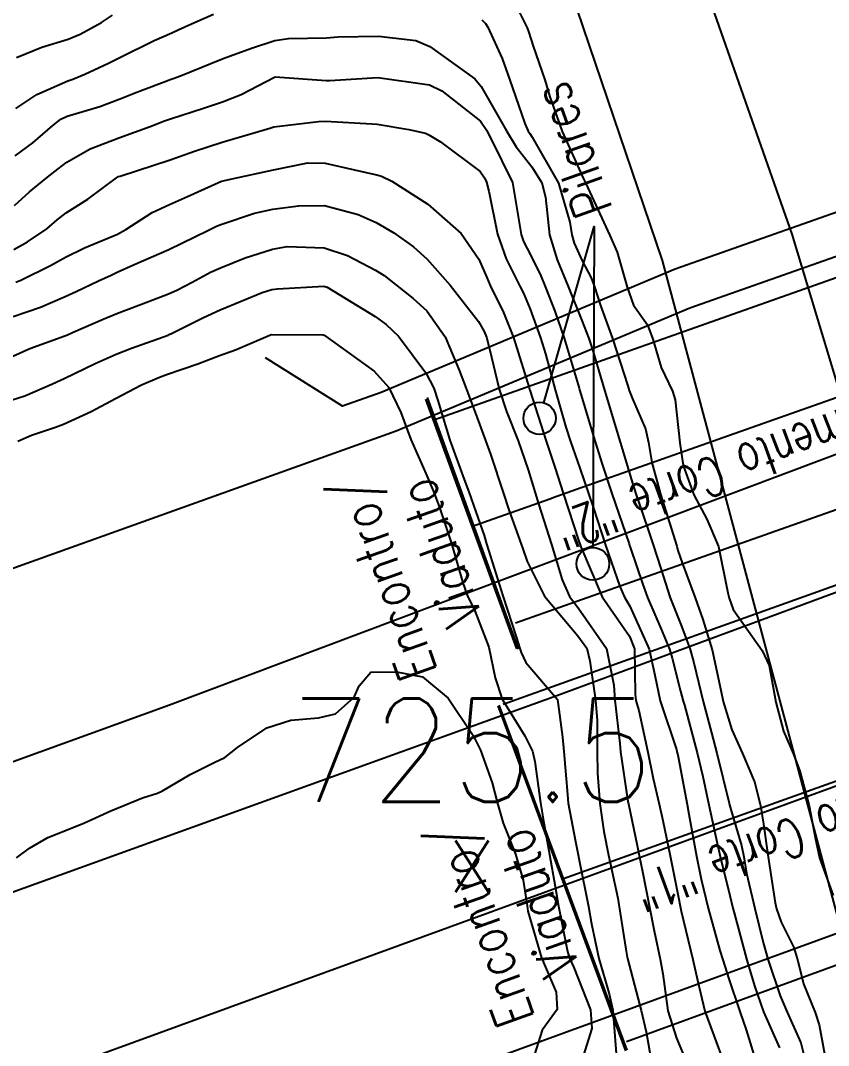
# Model space of a CAD drawing. Header units: metres. Extents: x 298520 to 308411, y 7433745 to 7450750.
# Drawn here: x 304983.97 to 305015.24, y 7437259.38 to 7437299.07 of the extents above; entities that cross this region are included whole.
import ezdxf
from ezdxf.enums import TextEntityAlignment as Align

# ---------------------------------------------------------------- set-up
doc = ezdxf.new("R2010")
doc.units = ezdxf.units.M
doc.header["$LTSCALE"] = 10
for name, pattern in [('CONTINUO', [0]), ('TRACEJADO', [8.7, 8, -0.7]), ('TRACO-PONTO', [9.4, 8, -0.7, 0, -0.7])]:
    doc.linetypes.add(name, pattern=pattern)
for name, color, linetype in [('ALINHAMENTO_SEÇÃO', 45, 'CONTINUO'), ('Curvas de Nivel 1m', 11, 'Continuous'), ('Curvas de Nivel 5m', 15, 'Continuous'), ('PILAR', 45, 'Continuous'), ('Pontes e viadutos', 190, 'Continuous'), ('Pontos Cotados', 45, 'Continuous'), ('TEXTO', 45, 'Continuous'), ('VIADUTO', 190, 'Continuous'), ('Vias Primárias', 230, 'Continuous')]:
    doc.layers.add(name, color=color, linetype=linetype)
doc.styles.add('ROMANS', font='romans', dxfattribs={"height": 0.2})
doc.styles.add('Style-STANDARD', font='STANDARD.shx')

# ---------------------------------------------------------------- blocks, each defined once
blk = doc.blocks.new('ELVTXT_113')
at = {"layer": 'Pontos Cotados', "linetype": 'Continuous', "style": 'Style-STANDARD'}
for s, height, p in [('725.5', 4, (0, 4)), ('x', 3, (0, 0))]:
    blk.add_text(s, height=height, dxfattribs=at).set_placement(p, align=Align.MIDDLE_CENTER)

msp = doc.modelspace()

# ---------------------------------------------------------------- linework, layer by layer
at = {"layer": 'ALINHAMENTO_SEÇÃO', "color": 1, "linetype": 'TRACO-PONTO', "flags": 128}
for points in [[(305001.439, 7437279.483), (305001.512, 7437279.508), (305001.604, 7437279.541), (305004.491, 7437280.562), (305004.545, 7437280.581), (305005.666, 7437280.978), (305005.744, 7437281.005), (305019.825, 7437285.986), (305022.853, 7437287.057), (305023.557, 7437287.306), (305023.568, 7437287.309), (305023.618, 7437287.327), (305023.621, 7437287.328), (305023.93, 7437287.438), (305024.277, 7437287.562), (305024.283, 7437287.564), (305024.318, 7437287.576), (305024.322, 7437287.578), (305026.811, 7437288.471), (305028.263, 7437288.992), (305028.838, 7437289.198), (305030.39, 7437289.755), (305032.338, 7437290.454), (305033.391, 7437290.831), (305034.133, 7437291.098), (305035.187, 7437291.476), (305038.64, 7437292.714), (305038.644, 7437292.716), (305038.703, 7437292.737), (305038.706, 7437292.738), (305039.349, 7437292.969), (305039.351, 7437292.97), (305039.386, 7437292.982), (305039.392, 7437292.984), (305042.094, 7437293.955), (305047.035, 7437295.729), (305048.939, 7437296.413), (305054.862, 7437298.54), (305057.288, 7437299.411), (305057.31, 7437299.419), (305057.402, 7437299.452), (305058.571, 7437299.871), (305058.627, 7437299.892), (305060.758, 7437300.657)], [(305004.924, 7437265.815), (305004.985, 7437265.837), (305023.196, 7437272.376), (305023.222, 7437272.385), (305023.258, 7437272.398), (305023.477, 7437272.477), (305024.401, 7437272.809), (305024.48, 7437272.837), (305024.534, 7437272.856), (305024.6, 7437272.88), (305027.582, 7437273.953), (305027.632, 7437273.971), (305028.529, 7437274.293), (305029.735, 7437274.727), (305030.696, 7437275.073), (305031.245, 7437275.27), (305032.767, 7437275.818), (305034.747, 7437276.53), (305036.91, 7437277.308), (305037.408, 7437277.487), (305037.992, 7437277.697), (305042.893, 7437279.462), (305043.088, 7437279.532), (305044.013, 7437279.866), (305044.237, 7437279.946), (305046.246, 7437280.67), (305049.383, 7437281.801), (305051.359, 7437282.514), (305052.806, 7437283.036), (305057.841, 7437284.852), (305062.403, 7437286.497), (305062.463, 7437286.519)]]:
    msp.add_lwpolyline(points, dxfattribs=at)
at = {"layer": 'Curvas de Nivel 1m', "flags": 128}
for points, elevation in [([(304983.782, 7437295.657), (304984.598, 7437296.205), (304985.799, 7437296.732), (304985.996, 7437296.802), (304986.457, 7437296.993), (304987.37, 7437297.421), (304987.809, 7437297.638), (304989.144, 7437298.288), (304989.819, 7437298.597), (304990.064, 7437298.705), (304990.585, 7437298.942), (304991.442, 7437299.319)], 716), ([(305001.826, 7437299.094), (305001.965, 7437298.948), (305002.052, 7437298.807), (305002.606, 7437297.593), (305002.894, 7437296.794), (305003.487, 7437295.075), (305003.621, 7437294.782), (305003.678, 7437294.688), (305003.771, 7437294.554), (305004.794, 7437292.77), (305005.23, 7437291.265), (305005.307, 7437290.764), (305005.4, 7437290.444), (305005.713, 7437289.766), (305006.058, 7437289.108), (305006.186, 7437288.755), (305006.416, 7437288.033), (305006.885, 7437286.748), (305007.478, 7437284.919), (305007.528, 7437284.741), (305007.65, 7437284.419), (305008.158, 7437283.252), (305008.27, 7437282.73), (305008.399, 7437281.95), (305008.738, 7437280.723), (305008.946, 7437280.069), (305009.369, 7437278.713), (305009.416, 7437278.548), (305009.577, 7437278.073), (305010.078, 7437276.705), (305010.375, 7437275.878), (305010.745, 7437274.698), (305011.071, 7437273.141), (305011.165, 7437272.693), (305011.497, 7437271.605), (305011.912, 7437270.684), (305012.381, 7437269.586), (305012.607, 7437268.673), (305012.73, 7437267.945), (305012.905, 7437266.668), (305013.184, 7437264.904), (305013.233, 7437264.672), (305013.408, 7437264.157), (305013.905, 7437263.169), (305014.053, 7437262.66), (305014.272, 7437261.764), (305014.725, 7437260.65), (305014.884, 7437260.173), (305015.162, 7437258.643)], 716), ([(304983.761, 7437293.832), (304984.447, 7437294.332), (304985.22, 7437295.006), (304985.529, 7437295.25), (304985.778, 7437295.363), (304987.033, 7437295.739), (304987.789, 7437296.021), (304988.468, 7437296.295), (304989.801, 7437296.793), (304989.914, 7437296.836), (304990.221, 7437296.946), (304991.336, 7437297.407), (304991.81, 7437297.592), (304992.904, 7437298.003), (304993.817, 7437298.296), (304994.341, 7437298.372), (304995.818, 7437298.404), (304996.262, 7437298.432), (304997.819, 7437298.465), (304999.27, 7437298.291), (304999.815, 7437298.063), (305001.55, 7437296.813), (305001.798, 7437296.513), (305002.785, 7437294.795), (305003.151, 7437294.173), (305003.759, 7437293.397), (305004.151, 7437292.776), (305004.29, 7437292.229), (305004.438, 7437290.773), (305004.742, 7437289.799), (305005.165, 7437288.765), (305005.69, 7437287.448), (305005.962, 7437286.757), (305006.108, 7437286.324), (305006.571, 7437284.751), (305006.967, 7437283.419), (305007.174, 7437282.745), (305007.611, 7437281.283), (305007.787, 7437280.737), (305008.245, 7437279.386), (305008.464, 7437278.727), (305008.734, 7437277.882), (305009.116, 7437276.717), (305009.547, 7437275.618), (305009.893, 7437274.706), (305010.033, 7437274.2), (305010.393, 7437272.701), (305010.713, 7437271.48), (305010.916, 7437270.696), (305011.4, 7437268.755), (305011.415, 7437268.69), (305011.461, 7437268.519), (305011.879, 7437267.115), (305011.964, 7437266.682), (305012.072, 7437266.045), (305012.391, 7437264.68), (305012.717, 7437263.359), (305012.907, 7437262.675), (305013.372, 7437261.299), (305013.648, 7437260.666), (305014.176, 7437259.482), (305014.372, 7437258.655)], 717), ([(304983.736, 7437291.9), (304984.322, 7437292.437), (304985.012, 7437293.007), (304985.43, 7437293.329), (304985.759, 7437293.58), (304986.659, 7437294.096), (304987.768, 7437294.523), (304988.989, 7437294.962), (304989.547, 7437295.183), (304989.778, 7437295.263), (304991.048, 7437295.673), (304991.788, 7437295.914), (304992.513, 7437296.199), (304993.803, 7437296.874), (304993.822, 7437296.881), (304995.801, 7437296.739), (304995.941, 7437296.739), (304997.803, 7437296.86), (304999.799, 7437296.574), (305000.274, 7437296.347), (305001.778, 7437295.165), (305002.012, 7437294.806), (305002.597, 7437293.633), (305003.01, 7437292.791), (305003.275, 7437291.241), (305003.342, 7437290.786), (305003.441, 7437290.505), (305003.715, 7437289.972), (305004.108, 7437289.177), (305004.28, 7437288.774), (305004.649, 7437287.814), (305005.015, 7437286.767), (305005.586, 7437284.829), (305005.608, 7437284.76), (305005.651, 7437284.603), (305006.21, 7437282.754), (305006.482, 7437281.89), (305006.86, 7437280.747), (305007.525, 7437278.799), (305007.545, 7437278.74), (305007.582, 7437278.634), (305008.061, 7437277.226), (305008.238, 7437276.73), (305008.766, 7437275.5), (305009.089, 7437274.717), (305009.189, 7437274.375), (305009.517, 7437273.092), (305009.622, 7437272.709), (305009.663, 7437272.556), (305010.165, 7437270.703), (305010.378, 7437269.797), (305010.608, 7437268.699), (305010.93, 7437267.214), (305011.05, 7437266.694), (305011.42, 7437265.181), (305011.541, 7437264.689), (305011.585, 7437264.514), (305012.077, 7437262.683), (305012.373, 7437261.685), (305012.729, 7437260.676), (305013.349, 7437259.291)], 718), ([(304983.715, 7437290.202), (304984.241, 7437290.492), (304984.982, 7437291.007), (304985.381, 7437291.351), (304985.732, 7437291.615), (304986.576, 7437292.156), (304987.678, 7437292.981), (304987.723, 7437293.011), (304987.753, 7437293.023), (304987.819, 7437293.045), (304989.76, 7437293.669), (304990.698, 7437294.007), (304991.767, 7437294.361), (304993.613, 7437294.902), (304993.734, 7437294.94), (304993.774, 7437294.952), (304995.5, 7437295.16), (304995.777, 7437295.167), (304997.568, 7437295.07), (304997.776, 7437295.052), (304998.999, 7437294.842), (304999.64, 7437294.701), (304999.771, 7437294.645), (305000.228, 7437294.366), (305001.757, 7437293.22), (305001.928, 7437292.981), (305002.004, 7437292.806), (305002.089, 7437292.463), (305002.433, 7437290.799), (305002.76, 7437289.841), (305003.291, 7437288.786), (305003.432, 7437288.516), (305003.694, 7437287.894), (305004.101, 7437286.776), (305004.287, 7437286.161), (305004.657, 7437284.77), (305005.079, 7437283.325), (305005.259, 7437282.764), (305005.618, 7437281.733), (305005.955, 7437280.756), (305006.13, 7437280.222), (305006.612, 7437278.75), (305007.161, 7437277.15), (305007.349, 7437276.742), (305007.558, 7437276.383), (305008.307, 7437274.728), (305008.52, 7437273.722), (305008.724, 7437272.722), (305009.356, 7437270.84), (305009.389, 7437270.711), (305009.408, 7437270.637), (305009.479, 7437270.282), (305009.768, 7437268.707), (305009.832, 7437268.334), (305010.136, 7437266.703), (305010.317, 7437265.814), (305010.581, 7437264.698), (305011.04, 7437263.05), (305011.15, 7437262.692), (305011.382, 7437261.952), (305011.806, 7437260.686), (305012.059, 7437259.98), (305012.456, 7437258.679)], 719), ([(304983.689, 7437287.611), (304984.736, 7437287.966), (304985.697, 7437288.376), (304986.118, 7437288.577), (304986.991, 7437288.987), (304987.476, 7437289.212), (304987.706, 7437289.317), (304988.344, 7437289.605), (304989.715, 7437290.205), (304990.217, 7437290.446), (304991.214, 7437290.935), (304991.555, 7437291.102), (304991.727, 7437291.173), (304993.031, 7437291.613), (304993.736, 7437291.761), (304994.734, 7437291.894), (304995.738, 7437291.9), (304997.04, 7437291.561), (304997.729, 7437291.251), (304998.415, 7437290.85), (304999.18, 7437290.301), (304999.713, 7437289.821), (305000.597, 7437288.821), (305001.689, 7437287.408), (305001.91, 7437287.031), (305001.999, 7437286.805), (305002.127, 7437286.353), (305002.501, 7437284.797), (305002.784, 7437283.932), (305003.227, 7437282.786), (305003.616, 7437281.671), (305003.891, 7437280.777), (305004.021, 7437280.353), (305004.516, 7437278.771), (305004.928, 7437277.408), (305005.215, 7437276.763), (305005.556, 7437276.321), (305006.645, 7437274.749), (305006.93, 7437273.334), (305006.97, 7437272.745), (305007.162, 7437271.069), (305007.196, 7437270.743), (305007.465, 7437268.92), (305007.493, 7437268.77), (305007.499, 7437268.739), (305007.838, 7437267.126), (305007.917, 7437266.733), (305008.047, 7437266.118), (305008.319, 7437264.726), (305008.49, 7437263.81), (305008.728, 7437262.72), (305008.824, 7437262.155), (305009.027, 7437260.715), (305009.357, 7437259.655), (305009.754, 7437258.706)], 721), ([(304983.669, 7437286.073), (304984.323, 7437286.363), (304985.681, 7437286.858), (304985.781, 7437286.899), (304986.003, 7437286.997), (304987.171, 7437287.502), (304987.69, 7437287.723), (304988.922, 7437288.189), (304989.698, 7437288.488), (304990.016, 7437288.631), (304990.612, 7437288.941), (304991.323, 7437289.317), (304991.709, 7437289.496), (304992.669, 7437289.872), (304993.716, 7437290.219), (304994.288, 7437290.323), (304995.717, 7437290.262), (304996.621, 7437289.964), (304997.708, 7437289.403), (304998.039, 7437289.188), (304998.476, 7437288.848), (304999.169, 7437288.309), (304999.693, 7437287.822), (305000.406, 7437286.823), (305000.952, 7437285.528), (305001.215, 7437284.814), (305001.642, 7437283.686), (305001.878, 7437283.049), (305001.97, 7437282.805), (305002.153, 7437282.274), (305002.645, 7437280.794), (305002.886, 7437280.081), (305003.349, 7437278.784), (305003.409, 7437278.61), (305003.576, 7437278.118), (305004.255, 7437276.773), (305005.54, 7437275.241), (305005.885, 7437274.756), (305006.01, 7437274.273), (305006.224, 7437272.753), (305006.289, 7437271.965), (305006.284, 7437270.752), (305006.305, 7437269.921), (305006.385, 7437268.751), (305006.542, 7437267.659), (305006.733, 7437266.747), (305007.082, 7437265.079), (305007.143, 7437264.743), (305007.397, 7437263.106), (305007.445, 7437262.79), (305007.457, 7437262.739), (305007.865, 7437261.22), (305007.987, 7437260.731), (305008.19, 7437259.899), (305008.397, 7437258.724)], 722), ([(304983.647, 7437284.379), (304984.134, 7437284.53), (304985.21, 7437285.004), (304985.513, 7437285.144), (304985.656, 7437285.211), (304986.861, 7437285.792), (304987.671, 7437286.153), (304988.26, 7437286.385), (304989.682, 7437286.886), (304989.726, 7437286.906), (304989.818, 7437286.949), (304991.056, 7437287.569), (304991.692, 7437287.867), (304993.327, 7437288.534), (304993.7, 7437288.647), (304993.921, 7437288.678), (304995.702, 7437288.783), (304995.839, 7437288.741), (304997.69, 7437287.6), (304998.125, 7437287.291), (304998.593, 7437286.846), (304999.662, 7437285.423), (304999.96, 7437284.827), (305000.125, 7437284.348), (305000.589, 7437282.82), (305001.134, 7437281.291), (305001.317, 7437280.813), (305001.595, 7437280.044), (305001.908, 7437279.127), (305002.01, 7437278.804), (305002.383, 7437277.61), (305002.643, 7437276.794), (305003.166, 7437275.158), (305003.286, 7437274.784), (305003.341, 7437274.593), (305003.527, 7437274.208), (305004.757, 7437272.768), (305004.944, 7437271.313), (305005, 7437270.765), (305005.138, 7437269.092), (305005.168, 7437268.763), (305005.448, 7437267.272), (305005.551, 7437266.759), (305005.58, 7437266.619), (305005.949, 7437264.755), (305006.074, 7437264.086), (305006.356, 7437262.75), (305006.747, 7437261.379), (305006.9, 7437260.745), (305007.029, 7437259.062)], 723), ([(304983.866, 7437282.781), (304984.392, 7437283.012), (304985.319, 7437283.32), (304985.637, 7437283.432), (304986.708, 7437283.923), (304987.647, 7437284.434), (304988.649, 7437284.965), (304989.351, 7437285.261), (304989.659, 7437285.368), (304990.832, 7437285.772), (304991.67, 7437286.09), (304992.284, 7437286.311), (304993.64, 7437286.901), (304993.683, 7437286.909), (304995.664, 7437286.899), (304995.683, 7437286.896), (304995.716, 7437286.88), (304997.662, 7437285.494), (304998.219, 7437284.852), (304998.683, 7437283.884), (304999.074, 7437282.838), (304999.615, 7437281.615), (304999.956, 7437280.826), (305000.172, 7437280.249), (305000.645, 7437278.819), (305001.092, 7437277.291), (305001.26, 7437276.813), (305001.554, 7437276.213), (305002.09, 7437274.802), (305002.337, 7437273.613), (305002.615, 7437272.793), (305003.492, 7437271.365), (305003.79, 7437270.777), (305003.88, 7437270.375), (305004.092, 7437268.774), (305004.225, 7437268.002), (305004.449, 7437266.77), (305004.663, 7437265.529), (305004.793, 7437264.766), (305005.142, 7437263.016), (305005.223, 7437262.762), (305005.389, 7437262.398), (305006.031, 7437260.753), (305006.078, 7437260.037), (305005.684, 7437258.757)], 724)]:
    msp.add_lwpolyline(points, dxfattribs=dict(at, elevation=elevation))
at = {"layer": 'Curvas de Nivel 5m', "flags": 128}
for points, elevation in [([(305003.004, 7437299.962), (305003.579, 7437298.784), (305003.638, 7437298.6), (305003.816, 7437298.069), (305004.264, 7437296.775), (305004.456, 7437296.111), (305004.93, 7437294.768), (305005.755, 7437292.942), (305005.847, 7437292.759), (305005.925, 7437292.584), (305006.782, 7437290.749), (305007.061, 7437290.092), (305007.444, 7437288.743), (305007.696, 7437288.04), (305008.238, 7437287.281), (305008.442, 7437286.729), (305008.765, 7437285.625), (305009.206, 7437284.717), (305009.312, 7437284.377), (305009.492, 7437282.712), (305009.62, 7437281.841), (305010.028, 7437280.706), (305010.534, 7437279.76), (305010.989, 7437278.696), (305011.346, 7437276.911), (305011.391, 7437276.692), (305011.556, 7437276.26), (305012.677, 7437274.673), (305012.944, 7437274.086), (305013.202, 7437272.665), (305013.496, 7437271.554), (305013.891, 7437270.656), (305014.131, 7437269.999), (305014.499, 7437268.65), (305014.736, 7437267.361), (305014.892, 7437266.646), (305015.421, 7437265.184)], 715), ([(304983.809, 7437297.639), (304984.788, 7437298.035), (304985.816, 7437298.348), (304986.279, 7437298.534), (304987.099, 7437298.987), (304987.53, 7437299.279)], 715), ([(304983.786, 7437288.936), (304983.975, 7437289.017), (304985.132, 7437289.583), (304985.712, 7437289.906), (304986.44, 7437290.269), (304987.721, 7437290.8), (304988.044, 7437290.975), (304989.064, 7437291.629), (304989.738, 7437291.949), (304990.434, 7437292.251), (304991.752, 7437292.845), (304991.815, 7437292.866), (304992.092, 7437292.925), (304993.757, 7437293.285), (304995.093, 7437293.553), (304995.76, 7437293.549), (304997.465, 7437293.154), (304997.755, 7437293.093), (304997.94, 7437293.042), (304998.338, 7437292.851), (304999.74, 7437291.961), (305001.019, 7437290.817), (305001.713, 7437289.821), (305002.014, 7437289.113), (305002.151, 7437288.803), (305002.663, 7437287.766), (305003.054, 7437286.789), (305003.654, 7437284.85), (305003.673, 7437284.78), (305003.682, 7437284.751), (305004.315, 7437282.773), (305004.659, 7437281.728), (305004.967, 7437280.766), (305005.584, 7437278.908), (305005.633, 7437278.759), (305005.657, 7437278.685), (305006.481, 7437276.751), (305007.54, 7437275.228), (305007.727, 7437274.737), (305007.757, 7437272.978), (305007.787, 7437272.736), (305007.898, 7437272.343), (305008.245, 7437270.729), (305008.459, 7437269.711), (305008.683, 7437268.722), (305008.824, 7437268.087), (305009.109, 7437266.715), (305009.42, 7437265.169), (305009.515, 7437264.709), (305009.539, 7437264.582), (305009.99, 7437262.704), (305010.175, 7437261.908), (305010.46, 7437260.699), (305011.112, 7437258.927)], 720), ([(304983.816, 7437266.638), (304984.317, 7437267.011), (304985.02, 7437267.432), (304985.449, 7437267.603), (304986.443, 7437268), (304987.458, 7437268.466), (304988.689, 7437268.962), (304989.268, 7437269.151), (304989.467, 7437269.241), (304990.541, 7437269.875), (304991.484, 7437270.344), (304991.88, 7437270.531), (304992.371, 7437270.917), (304993.501, 7437271.683), (304994.426, 7437271.969), (304995.505, 7437272.061), (304996.155, 7437272.222), (304996.878, 7437272.866), (304997.073, 7437273.309), (304997.523, 7437273.834), (304998.521, 7437273.843), (304999.521, 7437273.655), (305000.516, 7437272.82), (305001.492, 7437271.385), (305001.778, 7437270.806), (305002.223, 7437269.551), (305002.421, 7437268.796), (305002.647, 7437267.984), (305003.133, 7437266.785), (305003.428, 7437265.78), (305003.578, 7437264.778), (305003.61, 7437264.579), (305004.128, 7437262.773), (305004.7, 7437261.447), (305004.738, 7437260.766), (305004.165, 7437259.968), (305003.786, 7437258.776)], 725)]:
    msp.add_lwpolyline(points, dxfattribs=dict(at, elevation=elevation))
at = {"layer": 'PILAR', "linetype": 'CONTINUO'}
for centre, radius in [((305004.057, 7437283.664), 0.625), ((305006.122, 7437278.028), 0.636)]:
    msp.add_circle(centre, radius, dxfattribs=at)
at = {"layer": 'Pontes e viadutos'}
for points, elevation in [([(305062.892, 7437311.495), (305061.161, 7437307.639), (305056.708, 7437306.074), (305033.401, 7437297.936), (305009.304, 7437289.436), (304997.924, 7437284.667), (304996.434, 7437284.132), (304993.445, 7437286.008)], 719.903), ([(305002, 7437256.715), (305002.419, 7437258.923), (305036.815, 7437271.484), (305069.288, 7437283.234), (305071.256, 7437282.303)], 722.201)]:
    msp.add_lwpolyline(points, dxfattribs=dict(at, elevation=elevation))
at = {"layer": 'TEXTO', "linetype": 'CONTINUO'}
msp.add_polyline3d([(305004.228, 7437284.265, 0), (305006.173, 7437291.089, 0), (305006.125, 7437278.664, 0)], dxfattribs=at)
at = {"layer": 'VIADUTO', "linetype": 'TRACEJADO', "flags": 128}
for points in [[(304999.971, 7437283.61), (305022.483, 7437291.572), (305037.562, 7437296.982), (305060.032, 7437305.051)], [(305003.13, 7437275.738), (305025.276, 7437283.59), (305040.336, 7437289.125), (305061.441, 7437296.529)], [(305002.655, 7437272.588), (305022.235, 7437279.618), (305040.485, 7437286.183), (305060.126, 7437293.267)], [(305007.418, 7437259.536), (305026.907, 7437266.648), (305045.128, 7437273.189), (305064.658, 7437280.182)]]:
    msp.add_lwpolyline(points, dxfattribs=at)
at = {"layer": 'VIADUTO', "linetype": 'CONTINUO'}
for points in [[(304999.648, 7437284.407, 724.746), (305003.166, 7437274.737, 724.746)], [(305003.241, 7437274.727, 723.212), (304999.717, 7437284.47, 723.034)], [(305002.441, 7437272.529, 723.57), (305007.382, 7437259.17, 723.57)], [(305007.453, 7437259.2, 722.27), (305002.489, 7437272.549, 722.528)]]:
    msp.add_polyline3d(points, dxfattribs=at)
at = {"layer": 'Vias Primárias'}
for points, elevation in [([(305225.174, 7437360.976), (305198.187, 7437349.572), (305172.804, 7437339.279), (305156.951, 7437333.291), (305129.913, 7437323.735), (305103.658, 7437314.057), (305081.249, 7437305.805), (305053.944, 7437296.116), (305022.325, 7437284.818), (304989.737, 7437272.554), (304962.279, 7437262.608), (304928.411, 7437250.373), (304909.016, 7437243.32), (304888.573, 7437235.956), (304868.981, 7437228.9), (304847.735, 7437221.224), (304835.364, 7437216.686)], 721.193), ([(304836.619, 7437211.672), (304866.074, 7437222.498), (304895.435, 7437233.199), (304934.88, 7437247.655), (304966.588, 7437259.15), (305004.732, 7437272.935), (305036.315, 7437284.622), (305058.076, 7437292.352), (305086.022, 7437302.186), (305109.327, 7437310.506), (305148.674, 7437324.973), (305179, 7437335.857), (305205.417, 7437345.549), (305225.179, 7437353.073)], 720.081), ([(305227.535, 7437341.448), (305223.805, 7437340.805), (305216.403, 7437338.938), (305202.062, 7437333.169), (305160.98, 7437318.436), (305140.254, 7437311.005), (305132.54, 7437308.943), (305114.103, 7437303.638), (305104.013, 7437300.603), (305094.497, 7437297.671), (305069.045, 7437288.847), (305034.984, 7437276.522), (304986.469, 7437258.805), (304946.142, 7437244.32), (304900.653, 7437227.689), (304865.486, 7437214.903), (304837.894, 7437204.787)], 722.201), ([(304833.923, 7437223.358), (304869.256, 7437236.452), (304884.818, 7437241.99), (304913.04, 7437252.373), (304951.707, 7437266.357), (304974.41, 7437274.54), (304998.503, 7437283.177), (305009.879, 7437287.944), (305033.93, 7437296.428), (305057.236, 7437304.567), (305077.428, 7437311.662), (305098.927, 7437319.614)], 719.903)]:
    msp.add_lwpolyline(points, dxfattribs=dict(at, elevation=elevation))
for points in [[(305048.103, 7437188.264), (305041.369, 7437206.111), (305036.8, 7437220.34), (305032.108, 7437233.892), (305030.566, 7437238.734), (305028.982, 7437244.794), (305027.801, 7437249.95), (305026.946, 7437254.879), (305026.717, 7437257.893), (305026.464, 7437263.902), (305026.138, 7437267.552, 0.011652), (305025.693, 7437271.488, 0.024397), (305025.094, 7437274.691, 0.029974), (305022.823, 7437282.212, 0.014322), (305018.344, 7437293.363, -0.037328), (305016.256, 7437299.343, 0.00007), (305014.776, 7437304.87, -0.052464), (305013.989, 7437309.852, 0.023921), (305013.398, 7437315.75), (305012.676, 7437324.577), (305012.02, 7437342.94)], [(305004.79, 7437301.616), (305008.805, 7437289.774), (305016.098, 7437262.459, -0.058358), (305017.614, 7437252.029, -0.020465), (305017.552, 7437247.324, -0.248385), (305016.995, 7437246.396), (305005.585, 7437241.55), (304981.648, 7437234.483), (304939.6, 7437221.585), (304869.206, 7437200.318), (304840.211, 7437191.052)]]:
    msp.add_lwpolyline(points, format="xyb", dxfattribs=at)
msp.add_lwpolyline([(305008.677, 7437305.485), (305013.82, 7437290.789), (305021.298, 7437266.045), (305023.436, 7437251.699), (305025.259, 7437241.895), (305027.397, 7437235.721), (305030.915, 7437226.309), (305037.643, 7437206.442)], dxfattribs=at)

# ---------------------------------------------------------------- block references
at = {"layer": 'Pontos Cotados', "linetype": 'Continuous'}
msp.add_blockref('ELVTXT_113', (305001.443, 7437266.81, 725.54), dxfattribs=at)

# ---------------------------------------------------------------- texts
at = {"layer": 'TEXTO', "style": 'ROMANS'}
for s, rotation, width, p in [('Pilares', 109.5706, 0.8, (305006.904, 7437291.78)), ('Alinhamento Corte "2"', 200.3556, 0.7, (305019.539, 7437285.476)), ('Viaduto', 109.5706, 0.8, (305001.868, 7437275.956)), ('Encontro/', 109.5706, 0.8, (305000.105, 7437273.861)), ('Alinhamento Corte "1"', 200.3556, 0.7, (305022.613, 7437271.473)), ('Encontro/', 109.5706, 0.8, (305003.869, 7437260.434)), ('Viaduto', 109.5706, 0.8, (305005.632, 7437262.386))]:
    msp.add_text(s, height=1.5, rotation=rotation, dxfattribs=dict(at, width=width)).set_placement(p)

doc.saveas('drawing.dxf')
